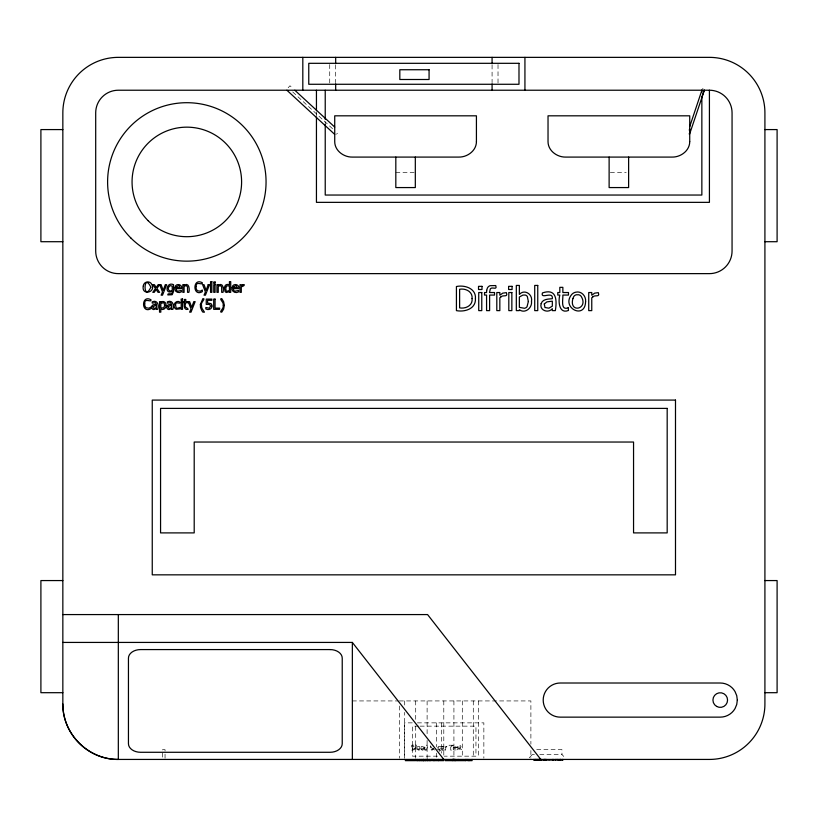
<?xml version="1.0" encoding="UTF-8"?>
<svg xmlns="http://www.w3.org/2000/svg" width="818" height="818" viewBox="0 0 818 818"><rect width="100%" height="100%" fill="white"/><g stroke="black" fill="none" stroke-linecap="round" stroke-linejoin="round"><path stroke-width="0.61" stroke-dasharray="4.09 3.07" d="M433.264 749.298L433.315 748.306A1.472 1.472 0 0 1 433.264 749.298L432.068 750.188L430.043 749.83C429.46 748.051 432.978 751.026 432.661 748.572M437.62 747.447L438.745 746.384A1.646 1.646 0 0 1 439.961 746.609L440.575 746.456L440.554 750.147L439.655 751.405M430.35 745.76L430.401 747.427L432.558 748.358M288.161 87.741L289.981 85.767L293.202 88.733M336.505 134.203L337.415 133.222M529.246 757.805L532.395 754.564L532.395 752.12M439.634 750.801L439.961 749.636L438.571 750.034M395.82 172.322L414.102 172.322M610.34 172.322L626.189 172.322M352.353 700.934L398.11 700.934M399.389 700.934L530.892 700.934L530.892 744.175M412.292 722.867L404.624 722.867L404.624 758.174L404.705 712.376M417.405 722.867L483.857 722.867L483.857 758.174M418.877 726.139L412.528 726.139L412.528 756.169L439.164 756.169M420.145 726.139L475.953 726.139L475.953 756.169L444.246 756.169M536.72 749.687L561.966 749.687L561.966 754.564L565.105 757.805M532.395 754.564L534.369 754.564M539.788 754.564L561.966 754.564M702.417 88.692L703.235 88.968M431.403 747.243L430.759 746.476M434.47 750.045L434.051 749.472M292.711 91.943L334.726 130.737M437.865 749.595L437.589 749.022M530.892 750.535L530.892 758.163M498.019 64.54L498.019 83.047M492.078 64.949L492.078 82.638M478.612 700.934L478.612 758.163M473.285 700.934L473.285 758.163M462.293 700.934L462.293 758.163M453.918 700.934L453.918 759.431M443.796 700.934L443.796 758.163M441.372 722.867L441.372 753.133M436.495 722.867L436.495 746.824M436.495 753.133L436.495 758.174M427.108 700.934L427.108 734.002M427.108 740.362L427.108 759.431M415.708 700.934L415.708 721.282M415.708 726.364L415.708 758.163M404.705 700.934L404.705 706.016M399.389 706.016L399.389 758.163M335.677 64.949L335.677 82.638M329.726 64.54L329.726 83.047M325.227 121.79L325.227 124.316M316.443 111.882L316.443 115.706M165.042 758.214L165.042 749.687L162.598 749.687L162.598 758.214M420.125 748.286L419.675 749.717A1.452 1.452 0 0 1 418.836 750.198L417.088 749.421L417.292 746.865A1.462 1.462 0 0 1 418.141 746.384L418.836 746.384A1.452 1.452 0 0 1 419.675 746.854L420.125 748.286M423.785 748.286L423.335 749.717A1.452 1.452 0 0 1 422.497 750.198L420.749 749.421L420.953 746.865A1.462 1.462 0 0 1 421.791 746.384L422.497 746.384A1.452 1.452 0 0 1 423.335 746.854L423.785 748.286M424.194 747.867L424.542 749.738A1.176 1.176 0 0 0 425.237 750.198L427.241 750.126L427.241 745.014L426.628 745.014L426.628 746.599A1.667 1.667 0 0 0 425.411 746.384A1.442 1.442 0 0 0 424.634 746.865L424.194 747.867M453.244 747.887C451.976 751.599 458.857 749.186 455.053 749.666C450.708 748.552 460.401 747.816 454.552 746.384A1.524 1.524 0 0 0 453.683 746.885L453.244 747.887M414.286 748.644L412.303 749.574L412.303 747.764L413.888 747.887L414.286 748.644M456.822 747.243C458.908 749.39 458.704 749.196 456.781 749.901L458.346 750.188A1.401 1.401 0 0 0 459.072 749.881C461.015 748.194 455.381 747.55 458.448 746.916A1.912 1.912 0 0 1 459.276 747.294L459.307 746.63L458.172 746.364L456.822 747.243M414.971 748.623L414.93 748.961A1.309 1.309 0 0 1 414.46 749.728L411.648 750.126L411.648 745.229C415.728 744.247 413.734 747.171 414.971 748.623M417.548 747.672C417.998 753.358 421.045 744.717 417.548 747.672M421.209 747.672C421.659 753.358 424.706 744.717 421.209 747.672M424.869 747.713C423.867 750.505 428.284 749.942 426.628 747.11L424.869 747.713M441.25 748.705L441.209 749.063A1.258 1.258 0 0 0 441.403 749.728L441.536 749.901A1.104 1.104 0 0 0 442.323 750.229L444.133 750.126L444.113 747.294L443.274 746.425L441.515 746.527C443.54 747.447 443.877 747.09 441.25 748.705M438.203 747.672C437.231 750.321 441.577 749.809 439.961 747.11L438.203 747.672M441.894 748.767L442.824 749.625L443.52 748.204L441.894 748.767M414.061 746.425L412.303 747.223L412.303 745.781L414.061 746.425M453.929 747.468L455.779 747.877L455.105 746.875L453.929 747.468M445.851 747.335L445.626 750.126L445.002 750.126L445.002 746.456L445.626 746.998L446.464 746.486A1.207 1.207 0 0 1 446.945 746.476L445.851 747.335M461.771 749.533L460.759 749.421L460.677 746.967L461.812 746.456L460.677 746.456L460.677 745.392L460.053 745.392L460.053 746.967C458.837 748.255 461.045 751.67 461.812 749.533M416.198 745.014L415.575 745.014L415.575 750.126L416.198 750.126L416.198 745.014M453.019 745.229L449.082 745.229L449.082 745.811L450.728 745.811L450.728 750.126L451.383 750.126L451.383 745.811L453.019 745.811L453.019 745.229"/><path stroke-width="1.23" d="M689.727 126.555L701.905 90.225M701.854 90.849L702.069 90.225M689.727 129.264L689.175 130.031M701.854 97.209L704.196 90.225M704.359 90.225L689.625 134.04L689.114 133.866M159.612 284.664L156.954 288.437L159.612 292.343L158.017 292.343L156.156 289.439L154.244 292.343L152.782 292.343L155.44 288.529L152.802 284.664L154.398 284.664L156.238 287.537L158.14 284.664L161.115 284.664L163.211 290.349L165.297 284.664L166.647 284.664L162.516 295.175L161.136 295.175L162.506 291.965L159.725 284.664M243.038 284.725L241.29 285.799L241.29 284.664L239.991 284.664L239.991 292.343L241.29 292.343L241.29 286.893C242.517 286.361 245.891 285.237 243.038 284.725A2.515 2.515 0 0 1 244.061 284.705M709.421 90.225L118.324 90.225A22.628 22.628 0 0 0 95.696 112.853L95.696 251.003A22.628 22.628 0 0 0 118.324 273.631L709.421 273.631A22.628 22.628 0 0 0 732.059 251.003L732.059 112.853A22.628 22.628 0 0 0 709.421 90.225L709.421 202.353L316.443 202.353L316.443 116.984M62.843 129.581L40.9 129.581L40.9 241.709L62.843 241.709M764.912 129.581L777.1 129.581L777.1 241.709L764.912 241.709M62.843 580.565L40.9 580.565L40.9 692.693L62.843 692.693M764.912 580.565L777.1 580.565L777.1 692.693L764.912 692.693M62.843 614.574L427.579 614.574L540.79 759.431M62.843 642.427L352.353 642.427L443.796 759.431L443.704 760.638L432.538 760.638L432.538 759.431M540.831 760.034L544.532 760.034L544.451 759.431M548.858 760.034L545.269 760.034L545.269 759.431M549.307 760.034L552.579 760.034L552.579 759.431M552.937 760.034L556.342 760.034L556.342 759.431M405.278 760.638L415.38 760.638M445.135 760.638L452.538 760.638L452.538 759.431M458.663 760.638L466.066 760.638L466.066 759.431M294.807 90.225L334.726 127.076M286.883 90.225L334.726 134.397M188.222 301.648L191.013 308.959L189.633 312.159L191.023 312.159L195.154 301.648L193.805 301.648L191.709 307.333L189.612 301.648L185.778 301.648L185.778 299.449L184.49 299.449L184.49 301.648L183.621 301.648L183.621 302.721L184.49 302.721C183.764 305.267 184.101 310.891 188.16 309.255C187.434 307.261 183.457 308.253 185.778 302.721L188.16 302.721L188.16 301.648M62.843 703.95C62.219 733.603 88.671 760.055 118.324 759.431L709.421 759.431A55.491 55.491 0 0 0 764.912 703.95L764.912 112.853A55.491 55.491 0 0 0 709.421 57.362L118.324 57.362A55.491 55.491 0 0 0 62.843 112.853L62.843 703.95A55.491 55.491 0 0 0 118.324 759.431L118.324 614.574M701.854 90.225L701.854 92.189M701.854 96.606L701.854 195.042L325.227 195.042L325.227 124.316M628.623 157.087L628.623 187.567L609.124 187.567L609.124 157.087M562.937 759.431L562.937 760.034L557.355 760.034L557.355 759.431M562.222 759.431L562.222 760.034M560.494 759.431L560.504 760.034M560.371 759.431L560.371 760.034M559.788 759.431L559.788 760.034M558.08 759.431L558.08 760.034M555.626 759.431L555.626 760.034M553.285 759.431L553.285 760.034M545.984 759.431L545.984 760.034M545.943 759.431L545.943 760.034M544.41 759.431L544.41 760.034M543.837 759.431L543.837 760.034M541.567 759.431L541.567 760.034M540.504 759.431L540.504 760.034L533.622 760.034L533.622 759.431M539.768 759.431L539.768 760.034M539.072 759.431L539.072 760.034M538.622 759.431L538.622 760.034M538.224 759.431L538.224 760.034M537.467 759.431L537.467 760.034M537.058 759.431L537.058 760.034M536.7 759.431L536.7 760.034M535.923 759.431L535.923 760.034M535.555 759.431L535.555 760.034M535.084 759.431L535.084 760.034M534.399 759.431L534.399 760.034M524.931 57.362L524.931 90.225M492.078 57.362L492.078 63.681M492.078 83.906L492.078 90.225M472.068 759.431L472.068 760.638L467.528 760.638L467.528 759.431M468.97 759.431L468.97 760.638M465.902 759.431L465.902 760.638M458.182 759.431L458.182 760.638L453.121 760.638L453.121 759.431M455.534 759.431L455.534 760.638M454.092 759.431L454.092 760.638M452.385 759.431L452.293 760.638M438.56 759.431L438.56 760.638M433.98 759.431L433.98 760.638M431.444 759.431L431.444 760.638L415.963 760.638L415.994 759.431M429.941 759.431L429.941 760.638M427.609 759.431L427.609 760.638M425.268 759.431L425.268 760.638M423.714 759.431L423.714 760.638M423.591 759.431L423.591 760.638M421.945 759.431L421.945 760.638M419.828 759.431L419.828 760.638M417.763 759.431L417.763 760.638M415.319 157.087L415.319 187.567L395.82 187.567L395.82 157.087M352.353 642.427L352.353 759.431M335.677 57.362L335.677 63.681M335.677 83.906L335.677 90.225M325.227 90.225L325.227 119.264M316.443 90.225L316.443 110.614M302.813 57.362L302.813 90.225M200.379 304.368L200.502 307.415L201.831 310.697L202.895 312.159L204.469 312.159L202.087 308.498A8.609 8.609 0 0 1 201.545 305.4C199.96 302.854 206.463 298.335 202.895 298.631L200.379 304.368M224.316 305.4L223.631 309.132L221.75 312.159C218.161 312.588 224.684 307.905 223.099 305.4C224.694 302.854 218.171 298.335 221.75 298.631L223.631 301.658L224.316 305.4M528.346 301.525L527.027 306.74A4.254 4.254 0 0 1 524.471 308.284L519.369 307.353L519.369 296.995L522.937 295.083L525.207 295.042A3.231 3.231 0 0 1 527.365 296.617L528.346 301.525M150.839 287.22C143.13 303.355 143.17 271.055 150.839 287.22M175.543 304.848L176.095 307.619A1.881 1.881 0 0 0 177.23 308.335L180.011 307.445L180.011 308.897L176.299 309.255A2.975 2.975 0 0 1 174.745 307.957C172.465 304.521 176.259 299.613 180.011 302.067C180.911 305.022 175.287 300.533 175.543 304.848M173.539 291.464L172.199 294.736L167.833 294.92C167.117 292.098 173.59 296.024 172.24 291.32C164.346 295.206 166.054 281.228 173.539 284.664L173.539 291.464M165.972 305.288C166.351 308.038 163.365 310.707 160.819 308.948L160.819 312.159L159.53 312.159L159.53 301.648L160.819 301.648L160.819 302.456C162.946 300.053 166.535 302.343 165.972 305.288M144.684 303.284L144.878 306.034L146.033 307.762L148.886 308.192L150.972 307.016L150.972 308.631C141.085 314.398 141.105 294.081 150.972 299.777C151.77 302.957 144.346 297.455 144.684 303.284M196.054 286.29L196.248 289.04L197.404 290.768L200.267 291.208L202.343 290.022L202.343 291.648C192.455 297.404 192.486 277.087 202.343 282.783C203.14 285.963 195.717 280.472 196.054 286.29M486.659 290.4L486.567 292.537L484.512 292.537L484.512 295.063L486.567 295.063L486.567 310.625L489.614 310.625L489.614 295.063L494.542 295.063L494.542 292.537L489.512 292.537L490.33 288.795C492.293 286.392 497.508 290.666 495.759 285.564L490.043 285.697A4.918 4.918 0 0 0 487.446 287.916L486.659 290.4M531.495 301.28C532.446 307.762 525.207 314.03 519.369 309.787L519.174 310.625L516.322 310.625L516.322 285.431L519.369 285.431L519.369 294.439C524.43 288.682 532.917 294.327 531.495 301.28M585.596 301.586C585.095 320.175 560.851 307.66 571.67 294.552A7.209 7.209 0 0 1 575.8 292.19C581.424 290.768 586.209 296.167 585.596 301.586M143.283 286.014C141.166 296.096 156.79 292.558 151.545 284.03A3.926 3.926 0 0 0 149.612 282.261C146.862 280.993 143.436 282.946 143.283 286.014M174.94 287.65C173.886 291.443 178.365 293.795 181.361 291.873L181.361 290.462L177.659 291.218A2.137 2.137 0 0 1 176.565 290.288L176.187 288.631L181.504 288.631C182.813 283.866 175.175 282.946 174.94 287.65M224.347 287.619L225.062 291.525A2.464 2.464 0 0 0 226.525 292.486L229.429 291.556L229.429 292.343L230.717 292.343L230.717 281.648L229.429 281.648L229.429 284.971A3.487 3.487 0 0 0 226.883 284.521A3.006 3.006 0 0 0 225.257 285.523L224.347 287.619M232.118 287.65C231.075 291.443 235.543 293.795 238.549 291.873L238.549 290.462L234.848 291.218A2.137 2.137 0 0 1 233.743 290.288L233.365 288.631L238.692 288.631C239.991 283.866 232.363 282.946 232.118 287.65M476.424 141.667C476.424 150.788 467.252 157.332 458.653 157.087L352.486 157.087C343.887 157.332 334.726 150.788 334.726 141.667L334.726 115.819L476.424 115.819L476.424 141.667M689.727 141.667C689.727 150.788 680.556 157.332 671.956 157.087L565.79 157.087C557.191 157.332 548.029 150.788 548.029 141.667L548.029 115.819L689.727 115.819L689.727 141.667M472.088 298.55C472.927 305.564 465.606 309.01 459.624 307.875L459.624 289.265C465.565 288.161 472.835 291.597 472.088 298.55M211.923 306.075C212.118 309.265 208.201 310.37 205.829 308.959L205.829 307.507L209.336 308.202L210.533 306.065L209.623 304.368L206.248 304.368L206.248 299.091L211.862 299.091L211.862 300.298L207.578 300.298L207.578 303.018L210.87 303.601A2.536 2.536 0 0 1 211.862 305.226L211.923 306.075M572.897 298.529C568.776 313.826 589.062 309.204 581.179 296.372A4.09 4.09 0 0 0 578.643 294.766L576.414 294.766A4.121 4.121 0 0 0 573.868 296.372L572.897 298.529M475.432 298.59C476.035 308.907 464.716 312.261 456.424 310.625L456.424 286.515C464.696 284.756 476.24 288.386 475.432 298.59M164.633 305.431L163.774 307.905L160.819 307.895L160.819 303.539L163.293 302.711A1.38 1.38 0 0 1 164.213 303.396L164.633 305.431M225.748 287.292L226.044 290.605A1.411 1.411 0 0 0 226.985 291.28L229.429 290.472L229.429 286.044L226.842 285.819L225.748 287.292M151.688 306.361L151.606 307.098A2.628 2.628 0 0 0 152.005 308.509L152.281 308.856A2.321 2.321 0 0 0 153.937 309.541L156.432 308.509L156.432 309.327L157.71 309.327C159.305 305.206 157.342 299.48 152.23 301.822L152.23 303.13L155.297 302.66L156.432 304.276L153.007 304.858L151.688 306.361M166.852 306.361L166.77 307.098A2.628 2.628 0 0 0 167.179 308.509L167.455 308.856A2.321 2.321 0 0 0 169.101 309.541L171.596 308.509L171.596 309.327L172.884 309.327C174.479 305.206 172.516 299.48 167.393 301.822L167.393 303.13L170.471 302.66L171.596 304.276L168.171 304.858L166.852 306.361M541.158 303.642C539.103 310.329 548.336 313.723 552.324 308.693L552.324 310.625L555.35 310.625C557.13 299.572 556.352 288.151 542.436 292.926C540.207 299.92 553.418 290.502 552.324 298.723C548.438 299.051 542.518 298.969 541.158 303.642M168.569 287.21C167.363 289.776 170.103 292.363 172.24 290.257L172.24 286.044L170.072 285.656L168.569 287.21M737.315 700.075L736.732 704.492L735.024 708.603A17.066 17.066 0 0 1 720.249 717.141L560.258 717.141A17.066 17.066 0 0 1 543.203 700.075A17.066 17.066 0 0 1 560.258 683.01L720.249 683.01A17.066 17.066 0 0 1 735.024 691.537L736.732 695.658L737.315 700.075M153.017 306.505L153.303 308.018L154.98 308.284L156.432 307.435L156.432 305.308L153.017 306.505M168.191 306.505L168.477 308.018L170.144 308.284L171.596 307.435L171.596 305.308L168.191 306.505M544.297 303.959L544.972 307.527L548.909 308.171L552.324 306.167L552.324 301.157L546.905 301.893L544.297 303.959M176.381 286.791L176.187 287.65L180.246 287.65L178.835 285.554L176.381 286.791M233.559 286.791L233.365 287.65L237.435 287.65L236.013 285.554L233.559 286.791M208.201 284.664L206.116 290.349L204.019 284.664L202.619 284.664L205.41 291.965L204.04 295.175L205.42 295.175L209.551 284.664L208.201 284.664M500.953 296.862L499.839 297.783L499.839 310.625L496.802 310.625L496.802 292.537L499.839 292.537L499.839 295.226L502.743 293.151L506.383 292.639C508.356 297.783 503.06 294.49 500.953 296.862M592.876 296.862L591.762 297.783L591.762 310.625L588.725 310.625L588.725 292.537L591.762 292.537L591.762 295.226L594.666 293.151L598.306 292.639C600.279 297.783 594.983 294.49 592.876 296.862M184.674 285.063L184.101 285.513L184.101 284.664L182.813 284.664L182.813 292.343L184.101 292.343L184.101 286.607L185.103 285.932A2.209 2.209 0 0 1 186.535 285.717L187.506 286.985L187.557 292.343L188.846 292.343C189.868 289.756 189.111 282.271 184.674 285.063M218.825 285.063L218.253 285.513L218.253 284.664L216.954 284.664L216.954 292.343L218.253 292.343L218.253 286.607L219.255 285.932A2.209 2.209 0 0 1 220.676 285.717L221.647 286.985L221.698 292.343L222.997 292.343C224.02 289.756 223.253 282.271 218.825 285.063M568.285 307.721C560.269 311.157 563.162 298.897 562.866 295.063L568.469 295.063L568.469 292.537L562.866 292.537L562.866 287.343L559.819 287.343L559.819 292.537L557.764 292.537L557.764 295.063L559.819 295.063C558.101 301.065 558.909 314.316 568.469 310.462L568.285 307.721M518.99 63.313L308.764 63.313L308.764 84.274L518.99 84.274L518.99 63.313M429.072 69.745L399.818 69.745L399.818 79.499L429.072 79.499L429.072 69.745M211.842 281.648L210.553 281.648L210.553 292.343L211.842 292.343L211.842 281.648M215.154 282.036L213.682 282.036L213.682 283.376L215.154 283.376L215.154 282.036M215.062 284.664L213.764 284.664L213.764 292.343L215.062 292.343L215.062 284.664M537.753 285.431L534.716 285.431L534.716 310.625L537.753 310.625L537.753 285.431M481.986 286.351L478.52 286.351L478.52 289.511L481.986 289.511L481.986 286.351M512.068 286.351L508.602 286.351L508.602 289.511L512.068 289.511L512.068 286.351M481.771 292.537L478.734 292.537L478.734 310.625L481.771 310.625L481.771 292.537M511.853 292.537L508.806 292.537L508.806 310.625L511.853 310.625L511.853 292.537M182.598 299.03L181.126 299.03L181.126 300.37L182.598 300.37L182.598 299.03M215.062 299.091L213.702 299.091L213.702 309.327L219.633 309.327L219.633 308.12L215.062 308.12L215.062 299.091M182.506 301.648L181.218 301.648L181.218 309.327L182.506 309.327L182.506 301.648M675.494 400.084L152.25 400.084L152.25 574.839L675.494 574.839L675.494 400.084M667.181 408.397L160.563 408.397L160.563 532.896L194.203 532.896L194.203 442.037L633.551 442.037L633.551 532.896L667.181 532.896L667.181 408.397M330.104 649.574L140.584 649.574A12.137 8.579 0 0 0 128.446 658.163L128.446 743.695A12.137 8.579 0 0 0 140.584 752.284L330.104 752.284A12.137 8.579 0 0 0 342.231 743.695L342.231 658.163A12.137 8.579 0 0 0 330.104 649.574M130.808 237.946A79.223 79.223 0 0 0 263.355 202.435A79.223 79.223 0 0 0 166.33 105.399A79.223 79.223 0 0 0 130.808 237.946M148.099 220.656A54.775 54.775 0 0 0 239.735 196.105A54.775 54.775 0 0 0 172.659 129.019A54.775 54.775 0 0 0 148.099 220.656M716.588 706.404A7.311 7.311 0 0 0 727.56 700.075A7.311 7.311 0 0 0 716.588 693.736A7.311 7.311 0 0 0 716.588 706.404"/></g></svg>
